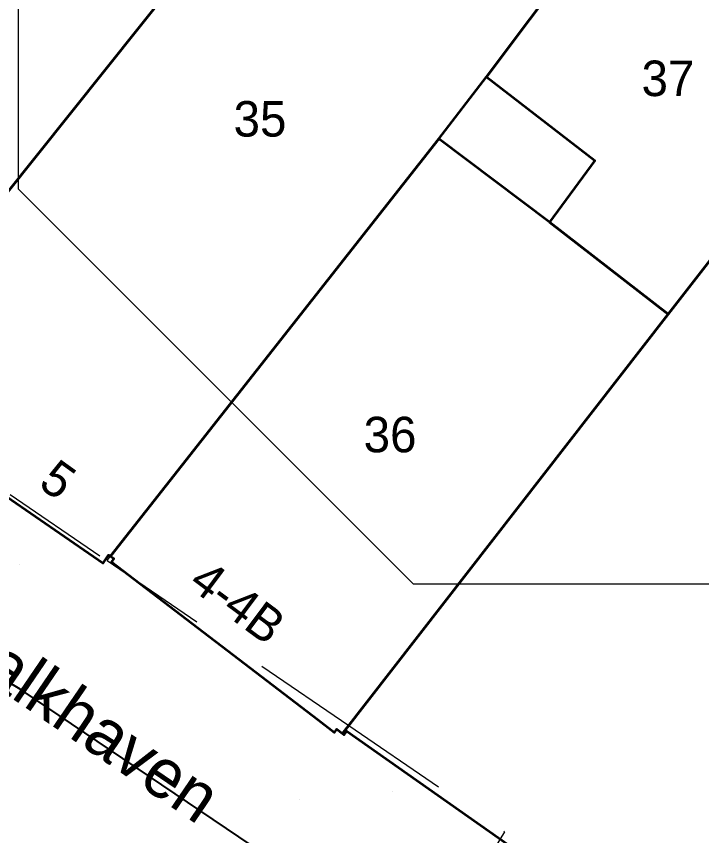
# Model space of a CAD drawing. Header units: metres. Extents: x 0 to 105485, y 0 to 425721.
# Drawn here: x 104687.45 to 104704.8, y 425226.13 to 425246.88 of the extents above; entities that cross this region are included whole.
import ezdxf
from ezdxf.enums import TextEntityAlignment as Align

# ---------------------------------------------------------------- set-up
doc = ezdxf.new("R2010")
doc.units = ezdxf.units.M
doc.header["$MEASUREMENT"] = 0
doc.linetypes.add('KG-PERCEEL-SO', pattern=[19, 5.5, -4, 5.5, -4])
for name, color, linetype, lineweight in [('B-XX-IE-MEUBILAIR-G', 7, 'Continuous', 18), ('B-XX-KG-GRENS_PERCEEL-G', 150, 'KG-PERCEEL-SO', 18), ('B-XX-KG-GRENS_PERCEEL-T', 150, 'KG-PERCEEL-SO', 18), ('B-XX-OG-BEBOUWING-G', 7, 'Continuous', 35), ('B-XX-OG-BEBOUWING_HUISNUMMER-T', 7, 'Continuous', 18), ('B-XX-OG-BEBOUWING_STRAATNAAM-T', 7, 'Continuous', 18), ('B-XX-OG-GRENS-G', 7, 'Continuous', 18), ('B-XX-OG-TERREIN_ERF-G', 7, 'Continuous', 18), ('B-XX-VH-OPENVERHARDING-G', 90, 'Continuous', 18)]:
    doc.layers.add(name, color=color, linetype=linetype, lineweight=lineweight)
doc.layers.add('GIS-WEGVAKKEN', color=2, linetype='Continuous')

msp = doc.modelspace()

# ---------------------------------------------------------------- linework, layer by layer
at = {"layer": 'B-XX-IE-MEUBILAIR-G', "color": 0, "true_color": 0x604a38}
for points in [[(104687.527, 425232.989, 2.647), (104687.527, 425232.989, 4.147)], [(104696.968, 425227.235, 2.664), (104696.968, 425227.235, 4.164)], [(104694.624, 425227.034, 2.603), (104694.624, 425227.034, 5.603)]]:
    msp.add_polyline3d(points, dxfattribs=at)
at = {"layer": 'B-XX-KG-GRENS_PERCEEL-G', "ltscale": 0.5, "flags": 128}
for points in [[(104683.368, 425237.444), (104687.533, 425242.82), (104696.554, 425254.13), (104697.75, 425255.574)], [(104698.144, 425243.781), (104699.351, 425245.347), (104703.765, 425251.236)], [(104703.958, 425239.333), (104709.812, 425246.873)], [(104689.743, 425233.093), (104698.144, 425243.781)], [(104698.144, 425243.781), (104700.95, 425241.668), (104703.958, 425239.333)], [(104695.866, 425228.915), (104703.118, 425238.25), (104703.958, 425239.333)], [(104683.368, 425237.444), (104689.743, 425233.093)], [(104689.743, 425233.093), (104695.866, 425228.915)], [(104695.866, 425228.915), (104699.807, 425226.225), (104699.262, 425225.338), (104701.45, 425223.886), (104701.933, 425224.565), (104708.201, 425220.242), (104708.412, 425220.478), (104709.184, 425220.232)]]:
    msp.add_lwpolyline(points, dxfattribs=at)
at = {"layer": 'B-XX-OG-BEBOUWING-G', "ltscale": 0.5}
for points in [[(104696.554, 425254.13), (104697.75, 425255.574), (104691.672, 425259.958), (104691.341, 425259.604), (104684.97, 425251.283), (104687.393, 425249.431), (104683.837, 425244.849), (104686.977, 425242.423), (104687.129, 425242.306)], [(104699.351, 425245.347), (104703.765, 425251.236), (104697.75, 425255.574), (104696.554, 425254.13), (104687.129, 425242.306), (104686.977, 425242.423), (104683.444, 425237.68), (104683.316, 425237.479), (104683.275, 425237.415), (104683.514, 425237.25), (104689.64, 425233.029), (104689.782, 425233.235), (104689.829, 425233.202), (104698.144, 425243.781)], [(104709.812, 425246.873), (104709.506, 425247.094), (104708.981, 425247.473), (104707.115, 425248.819), (104706.616, 425249.179), (104705.842, 425249.737), (104705.303, 425250.126), (104704.325, 425250.832), (104703.816, 425251.199), (104703.765, 425251.236), (104699.351, 425245.347), (104702.098, 425243.234), (104700.95, 425241.668), (104703.957, 425239.334)], [(104721.964, 425238.104), (104709.812, 425246.873), (104703.957, 425239.334), (104695.706, 425228.71), (104695.746, 425228.679), (104695.817, 425228.771), (104700.965, 425225.152), (104708.201, 425220.242), (104708.412, 425220.478), (104709.184, 425220.232), (104709.909, 425221.296), (104709.469, 425221.926), (104717.467, 425232.146)], [(104703.957, 425239.334), (104700.95, 425241.668), (104698.144, 425243.781), (104689.829, 425233.202), (104689.914, 425233.144), (104689.858, 425233.063), (104693.366, 425230.376), (104695.085, 425229.055), (104695.503, 425228.74), (104695.563, 425228.819), (104695.706, 425228.71)]]:
    msp.add_lwpolyline(points, close=True, dxfattribs=at)
at = {"layer": 'B-XX-OG-GRENS-G'}
msp.add_polyline3d([(104687.5, 425252.5, 3.005), (104702.5, 425252.5, 2.445), (104707.5, 425247.5, 2.368), (104717.5, 425242.5, 2.377), (104712.5, 425232.5, 2.957), (104697.5, 425232.5, 2.722), (104687.5, 425242.5, 3.214), (104687.5, 425247.5, 3.073)], close=True, dxfattribs=at)
at = {"layer": 'B-XX-OG-TERREIN_ERF-G', "ltscale": 0.5}
msp.add_lwpolyline([(104699.351, 425245.347), (104698.144, 425243.781), (104700.95, 425241.668), (104702.098, 425243.234)], close=True, dxfattribs=at)
at = {"layer": 'B-XX-VH-OPENVERHARDING-G', "ltscale": 0.5}
msp.add_lwpolyline([(104708.201, 425220.242), (104700.965, 425225.152), (104695.817, 425228.771), (104695.746, 425228.679), (104695.706, 425228.71), (104695.563, 425228.819), (104695.503, 425228.74), (104695.085, 425229.055), (104693.366, 425230.376), (104689.858, 425233.063), (104689.914, 425233.144), (104689.829, 425233.202), (104689.782, 425233.235), (104689.64, 425233.029), (104683.514, 425237.25), (104682.79, 425236.289), (104676.764, 425240.368), (104676.666, 425240.225), (104672.995, 425242.551), (104672.865, 425242.766), (104672.852, 425242.99), (104672.907, 425243.15), (104673.277, 425243.753), (104667.156, 425247.618)], dxfattribs=at)
at = {"layer": 'GIS-WEGVAKKEN'}
msp.add_lwpolyline([(104706.318, 425219.066), (104699.29, 425221.9), (104687.54, 425229.84), (104676.58, 425236.46), (104665.56, 425244.2), (104659.15, 425248.27), (104653.66, 425251.97), (104650.804, 425253.026)], dxfattribs=at)

# ---------------------------------------------------------------- texts
at = {"layer": 'B-XX-KG-GRENS_PERCEEL-T'}
for s, p in [('37', (104703.948, 425245.312)), ('35', (104693.616, 425244.286)), ('36', (104696.91, 425236.287))]:
    msp.add_text(s, height=0.9, dxfattribs=at).set_placement(p, align=Align.MIDDLE_CENTER)
at = {"layer": 'B-XX-OG-BEBOUWING_HUISNUMMER-T'}
for s, rotation, p in [('5', 324.2, (104688.505, 425235.148)), ('4-4B', 323.2, (104693.056, 425232.041))]:
    msp.add_text(s, height=0.9, rotation=rotation, dxfattribs=at).set_placement(p, align=Align.MIDDLE_CENTER)
at = {"layer": 'B-XX-OG-BEBOUWING_STRAATNAAM-T'}
msp.add_text('Korte Kalkhaven', height=1.25, rotation=325.7, dxfattribs=at).set_placement((104687.327, 425230.36), align=Align.MIDDLE_CENTER)

doc.saveas('drawing.dxf')
